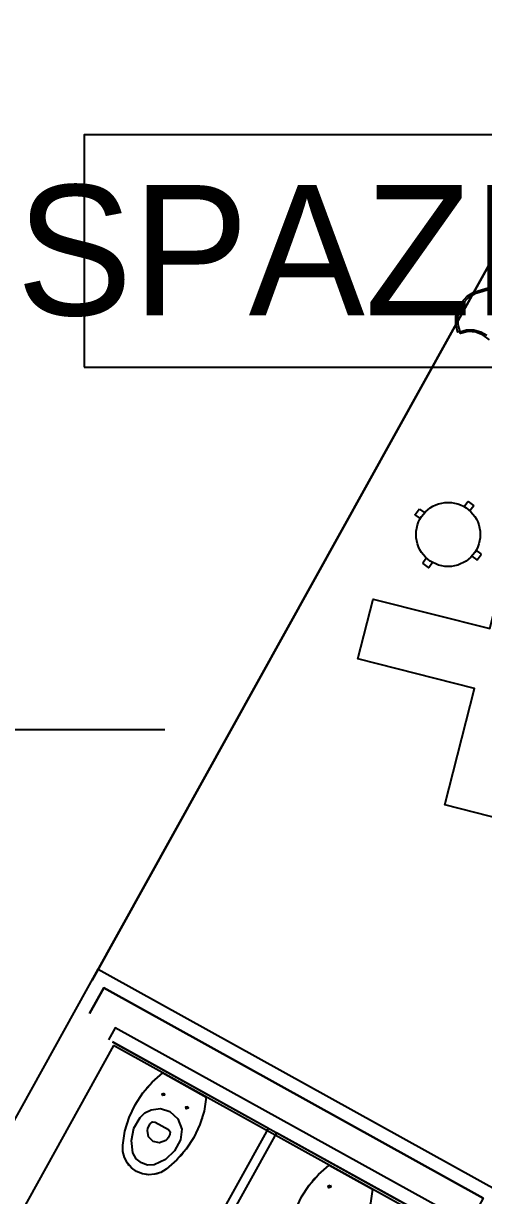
# Model space of a CAD drawing. Header units: metres. Extents: x 3.2 to 22.3, y 0.7 to 22.8.
# Drawn here: x 8.869 to 9.859, y 9.369 to 11.89 of the extents above; entities that cross this region are included whole.
import ezdxf

# ---------------------------------------------------------------- set-up
doc = ezdxf.new("R2010")
doc.units = ezdxf.units.M
for name, color, linetype in [('ARREDI', 9, 'Continuous'), ('PARETI_STRUTTURE', 7, 'Continuous'), ('WAYFINDING_RIQUADRI', 7, 'Continuous'), ('WAYFINDING_TESTI', 7, 'Continuous')]:
    doc.layers.add(name, color=color, linetype=linetype)

msp = doc.modelspace()

# ---------------------------------------------------------------- linework, layer by layer
at = {"layer": 'ARREDI'}
for points in [[(9.8705, 11.3174), (9.8551, 11.3127), (9.8396, 11.3081), (9.8258, 11.2997), (9.8146, 11.2881), (9.8068, 11.274), (9.8028, 11.2583), (9.803, 11.2422), (9.8073, 11.2266), (9.8036, 11.2254), (9.7991, 11.2419), (9.799, 11.259), (9.8032, 11.2755), (9.8115, 11.2904), (9.8233, 11.3028), (9.8379, 11.3116), (9.8542, 11.3165), (9.8687, 11.3208)], [(9.8711, 11.2093), (9.8578, 11.2195), (9.8422, 11.2255), (9.8255, 11.2267), (9.8092, 11.2231), (9.8073, 11.2266), (9.8222, 11.2304), (9.8376, 11.2303), (9.8525, 11.2264), (9.8659, 11.219)], [(9.7117, 10.8336), (9.7201, 10.8451)], [(9.7201, 10.8451), (9.7212, 10.8453)], [(9.7212, 10.8452), (9.732, 10.8373)], [(9.8166, 10.8504), (9.8246, 10.8613)], [(9.8246, 10.8613), (9.8257, 10.8614)], [(9.8257, 10.8614), (9.8371, 10.8531)], [(9.8373, 10.8519), (9.8293, 10.8411)], [(9.8371, 10.853), (9.8373, 10.852)], [(9.7118, 10.8325), (9.7117, 10.8336)], [(9.7227, 10.8246), (9.7118, 10.8325)], [(9.7358, 10.74), (9.7279, 10.7291)], [(9.8332, 10.7438), (9.844, 10.7358)], [(9.8533, 10.7486), (9.8424, 10.7565)], [(9.8451, 10.736), (9.8534, 10.7474)], [(9.8534, 10.7474), (9.8533, 10.7485)], [(9.7279, 10.7291), (9.728, 10.728)], [(9.728, 10.728), (9.7395, 10.7197)], [(9.7395, 10.7197), (9.7406, 10.7198)], [(9.7406, 10.7198), (9.7485, 10.7307)], [(9.844, 10.7358), (9.8451, 10.736)], [(9.1327, 9.597), (9.1357, 9.6011), (9.1393, 9.6046)], [(9.1437, 9.5533), (9.1644, 9.5557), (9.1842, 9.5496)], [(9.1047, 9.4602), (9.1017, 9.4869), (9.1069, 9.5132), (9.12, 9.5366)], [(9.12, 9.5366), (9.1306, 9.5467), (9.1437, 9.5533)], [(9.1842, 9.5496), (9.2016, 9.5337), (9.2099, 9.5117), (9.2072, 9.4883)], [(9.2546, 9.5407), (9.2537, 9.5357), (9.2517, 9.531)], [(9.0907, 9.5169), (9.0917, 9.5218), (9.0937, 9.5265)], [(9.1358, 9.5088), (9.1366, 9.5126), (9.1381, 9.5162)], [(9.1753, 9.4869), (9.1621, 9.4817), (9.1482, 9.4847), (9.1384, 9.4949), (9.1358, 9.5088)], [(9.1381, 9.5161), (9.1421, 9.5232)], [(9.1421, 9.5232), (9.1468, 9.527), (9.1528, 9.5263)], [(9.1528, 9.5263), (9.1811, 9.5106)], [(9.1811, 9.5106), (9.1849, 9.5059), (9.1842, 9.4999)], [(9.2072, 9.4883), (9.1943, 9.4648), (9.1748, 9.4463), (9.1506, 9.4348)], [(9.1803, 9.4928), (9.1781, 9.4896), (9.1753, 9.4869)], [(9.1842, 9.4999), (9.1803, 9.4928)], [(9.0858, 9.4535), (9.0851, 9.4548), (9.0849, 9.4571)], [(9.123, 9.4392), (9.1114, 9.4476), (9.1047, 9.4602)], [(9.2126, 9.4606), (9.2097, 9.4564), (9.206, 9.4529)], [(9.0972, 9.4335), (9.0955, 9.4349), (9.0948, 9.4363)], [(9.1505, 9.4348), (9.1363, 9.4338), (9.123, 9.4392)], [(9.1355, 9.4137), (9.134, 9.4136), (9.1318, 9.4143)], [(9.1584, 9.4163), (9.1563, 9.4153), (9.1548, 9.4152)], [(9.4903, 9.3988), (9.4932, 9.4029), (9.4969, 9.4064)]]:
    msp.add_lwpolyline(points, dxfattribs=at)
for points in [[(10.0006, 10.5553), (10.251, 10.4919), (10.2184, 10.3631), (9.9679, 10.4265), (9.9044, 10.1761), (9.7756, 10.2087), (9.8391, 10.4592), (9.5886, 10.5227), (9.6213, 10.6515), (9.8717, 10.588), (9.9352, 10.8385), (10.0641, 10.8058)], [(9.1765, 9.4252), (9.1648, 9.4184), (9.1519, 9.4143), (9.1385, 9.4133), (9.1251, 9.4153), (9.1126, 9.4204), (9.1017, 9.4283), (9.0928, 9.4386), (9.0866, 9.4505), (9.0832, 9.4636), (9.0829, 9.4771), (9.0877, 9.5071), (9.0967, 9.5362), (9.1095, 9.5638), (9.1261, 9.5893), (9.146, 9.6123), (9.1689, 9.6323), (9.2625, 9.5804), (9.2576, 9.5504), (9.2487, 9.5213), (9.2358, 9.4938), (9.2193, 9.4683), (9.1993, 9.4453)], [(9.1714, 9.5888), (9.1726, 9.5847), (9.1684, 9.5835), (9.1673, 9.5877)], [(9.2225, 9.5605), (9.2237, 9.5564), (9.2195, 9.5552), (9.2184, 9.5593)], [(9.534, 9.227), (9.5224, 9.2201), (9.5095, 9.2161), (9.496, 9.2151), (9.4827, 9.2171), (9.4701, 9.2222), (9.4592, 9.2301), (9.4504, 9.2404), (9.4441, 9.2523), (9.4408, 9.2654), (9.4404, 9.2789), (9.4453, 9.3089), (9.4542, 9.338), (9.4671, 9.3656), (9.4836, 9.3911), (9.5036, 9.4141), (9.5265, 9.4341), (9.62, 9.3822), (9.6152, 9.3522), (9.6063, 9.3231), (9.5934, 9.2956), (9.5768, 9.2701), (9.5569, 9.2471)], [(9.529, 9.3906), (9.5301, 9.3865), (9.526, 9.3853), (9.5248, 9.3895)]]:
    msp.add_lwpolyline(points, close=True, dxfattribs=at)
msp.add_circle((9.7825, 10.7905), 0.0689, dxfattribs=at)
at = {"layer": 'PARETI_STRUTTURE'}
for points in [[(9.0175, 9.8322), (11.4505, 14.2212)], [(11.4362, 14.1953), (9.0175, 9.8322)], [(8.5041, 10.3712), (9.1735, 10.3712)], [(8.5345, 8.9001), (8.5087, 8.9144), (9.0304, 9.8554)], [(9.0303, 9.8554), (9.0562, 9.8411)], [(9.0562, 9.8411), (9.8982, 9.3744)], [(9.0113, 9.7602), (9.0419, 9.8153), (9.858, 9.3628), (9.8275, 9.3077)], [(9.0419, 9.8153), (9.0113, 9.7602)], [(9.858, 9.3628), (9.0419, 9.8153)], [(9.0541, 8.0426), (9.7724, 9.3383), (9.0664, 9.7296), (9.0521, 9.7038)], [(9.0664, 9.7296), (9.0521, 9.7038)], [(9.7724, 9.3383), (9.0664, 9.7296)], [(9.063, 9.691), (8.6034, 8.8619)], [(9.3965, 9.5129), (9.0607, 9.699)], [(9.0607, 9.699), (9.0659, 9.6962)], [(9.7242, 9.3245), (9.063, 9.691)], [(9.0659, 9.6962), (9.7322, 9.3268), (9.7294, 9.3216)], [(9.1249, 9.023), (9.3965, 9.5129)], [(9.4137, 9.5034), (9.1421, 9.0135)], [(9.7322, 9.3268), (9.4137, 9.5034)]]:
    msp.add_lwpolyline(points, dxfattribs=at)
at = {"layer": 'WAYFINDING_RIQUADRI'}
msp.add_lwpolyline([(9, 11.15), (11.6, 11.15), (11.6, 11.65), (9, 11.65)], close=True, dxfattribs=at)

# ---------------------------------------------------------------- texts
at = {"layer": 'WAYFINDING_TESTI', "insert": (10.3, 11.4), "char_height": 0.28, "attachment_point": 5}
msp.add_mtext('SPAZIO STUDIO', dxfattribs=at)

doc.saveas('drawing.dxf')
